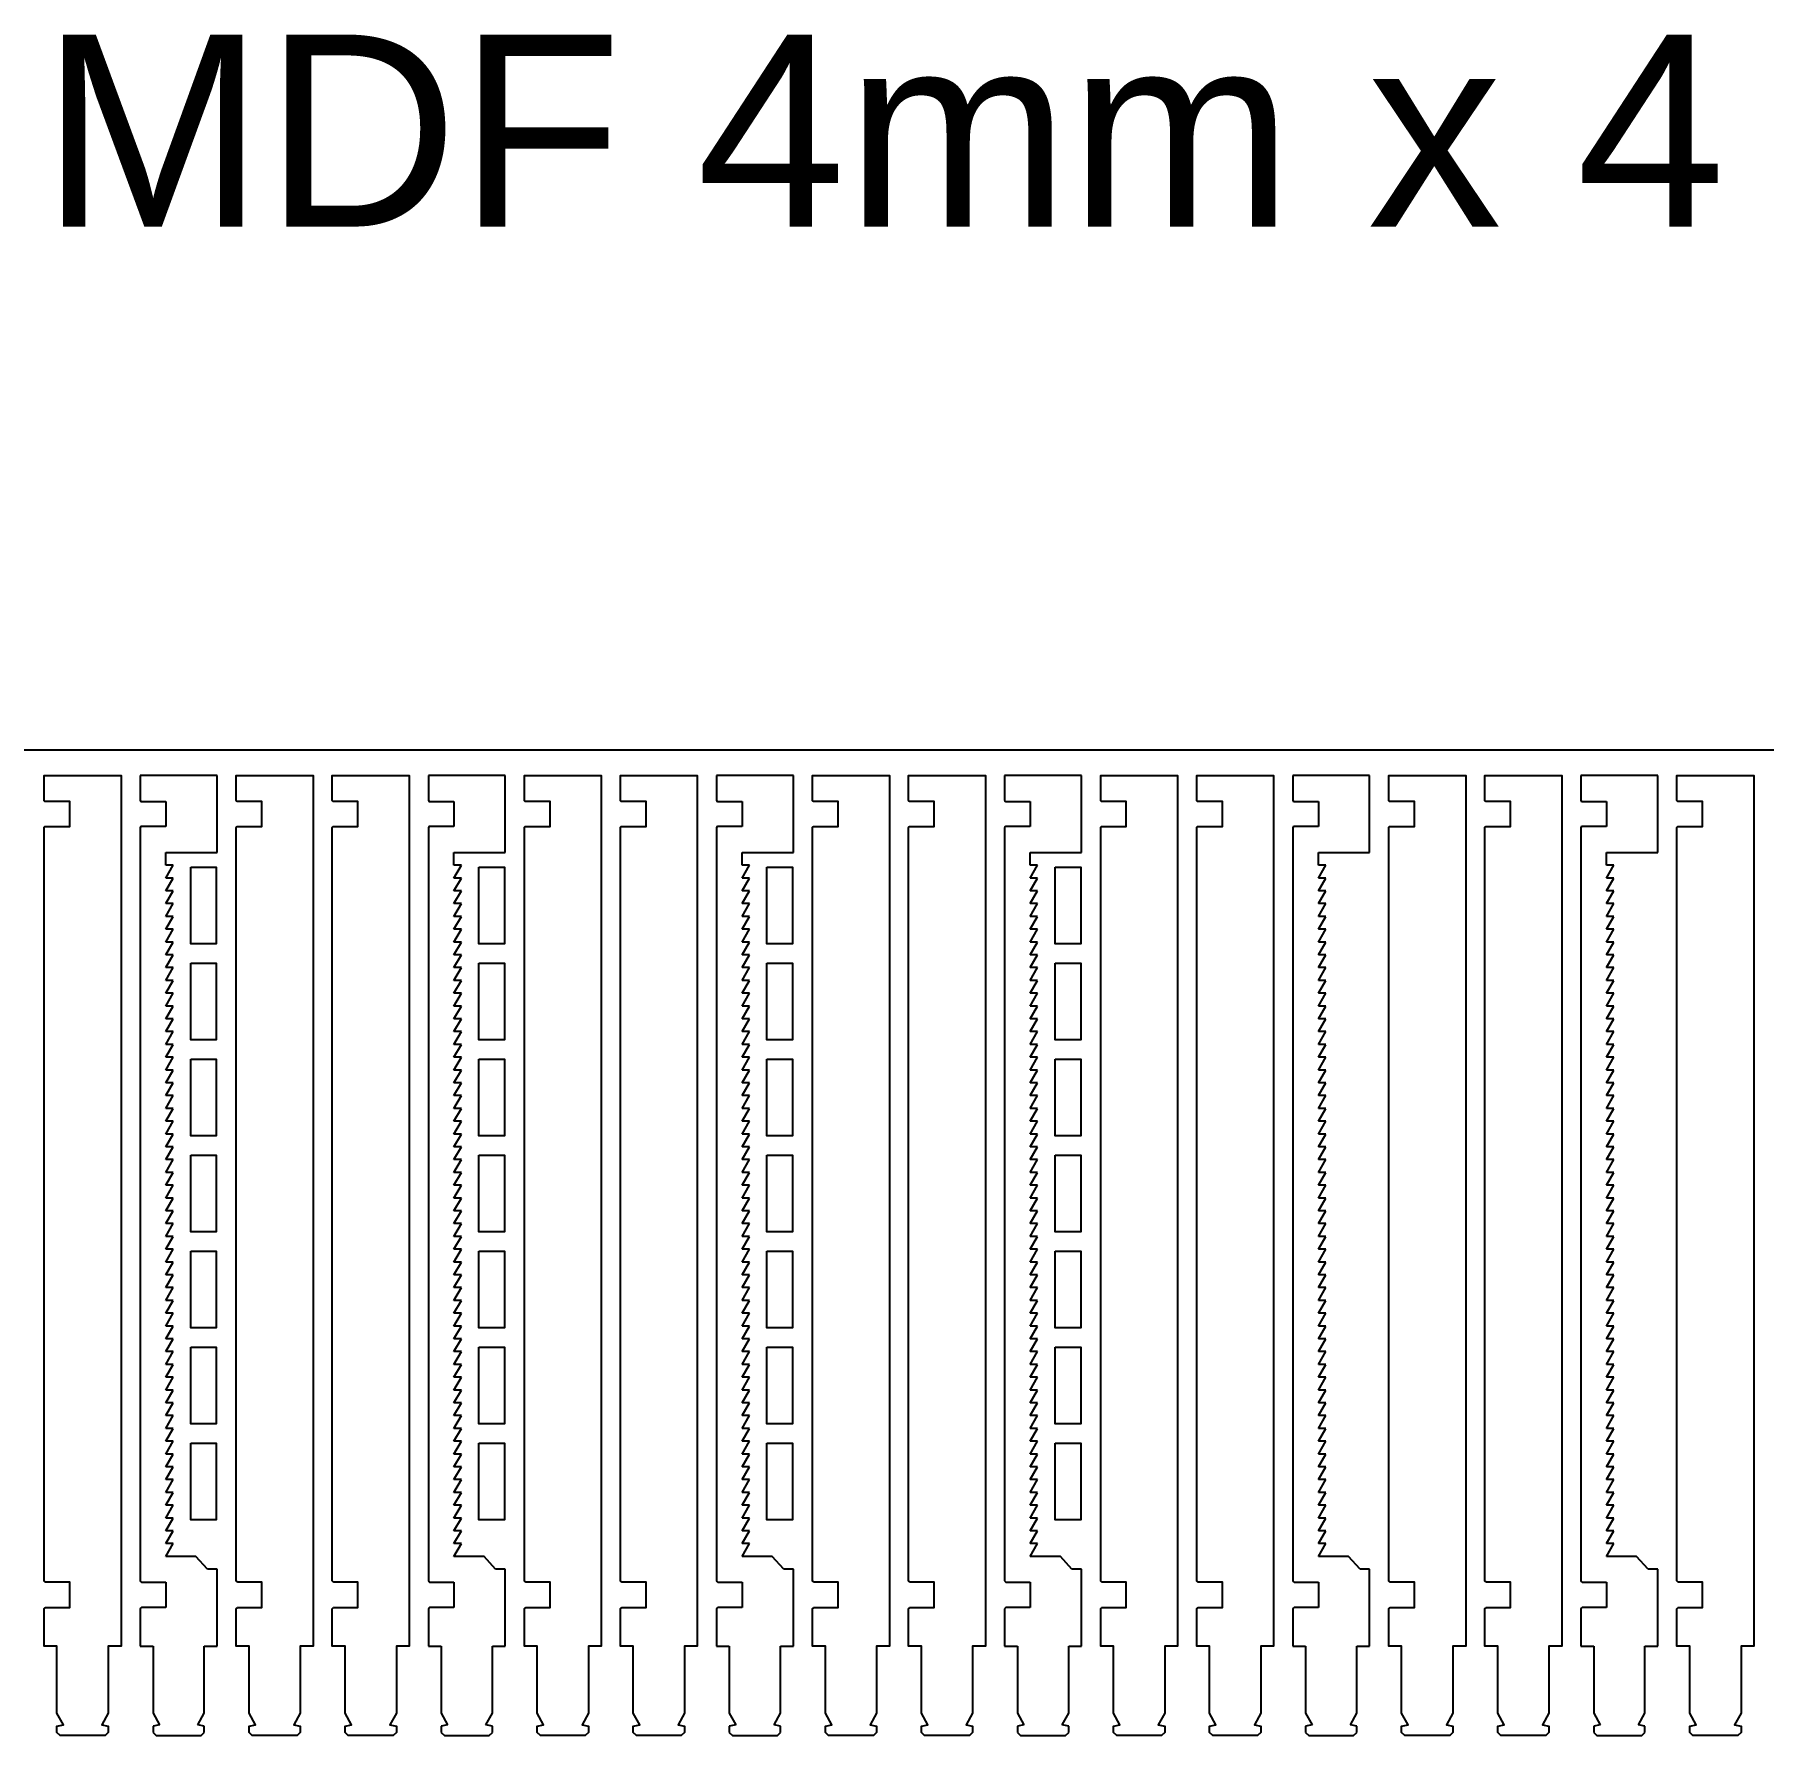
# Model space of a CAD drawing. Header units: millimetres. Extents: x 0 to 1902, y -212 to 712.
# Drawn here: x 362.5 to 632.5, y 444 to 711.8 of the extents above; entities that cross this region are included whole.
import ezdxf

# ---------------------------------------------------------------- set-up
doc = ezdxf.new("R2010")
doc.units = ezdxf.units.MM
doc.header["$MEASUREMENT"] = 0

msp = doc.modelspace()

# ---------------------------------------------------------------- linework, layer by layer
for p, q in [((391, 596), (379, 596)), ((379, 596), (379, 592.14)), ((391, 584), (391, 596)), ((436, 596), (424, 596)), ((424, 596), (424, 592.14)), ((436, 584), (436, 596)), ((481, 596), (469, 596)), ((469, 596), (469, 592.14)), ((481, 584), (481, 596)), ((526, 596), (514, 596)), ((514, 596), (514, 592.14)), ((526, 584), (526, 596)), ((571, 596), (559, 596)), ((559, 596), (559, 592.14)), ((571, 584), (571, 596)), ((616, 596), (604, 596)), ((604, 596), (604, 592.14)), ((616, 584), (616, 596)), ((379.2, 591.94), (383, 591.94)), ((383, 591.94), (383, 588.06)), ((424.2, 591.94), (428, 591.94)), ((428, 591.94), (428, 588.06)), ((469.2, 591.94), (473, 591.94)), ((473, 591.94), (473, 588.06)), ((514.2, 591.94), (518, 591.94)), ((518, 591.94), (518, 588.06)), ((559.2, 591.94), (563, 591.94)), ((563, 591.94), (563, 588.06)), ((604.2, 591.94), (608, 591.94)), ((608, 591.94), (608, 588.06)), ((379, 587.86), (379, 470.2)), ((383, 588.06), (379.2, 588.06)), ((424, 587.86), (424, 470.2)), ((428, 588.06), (424.2, 588.06)), ((469, 587.86), (469, 470.2)), ((473, 588.06), (469.2, 588.06)), ((514, 587.86), (514, 470.2)), ((518, 588.06), (514.2, 588.06)), ((559, 587.86), (559, 470.2)), ((563, 588.06), (559.2, 588.06)), ((604, 587.86), (604, 470.2)), ((608, 588.06), (604.2, 588.06)), ((383, 582), (383, 584)), ((383, 584), (391, 584)), ((428, 582), (428, 584)), ((428, 584), (436, 584)), ((473, 582), (473, 584)), ((473, 584), (481, 584)), ((518, 582), (518, 584)), ((518, 584), (526, 584)), ((563, 582), (563, 584)), ((563, 584), (571, 584)), ((608, 582), (608, 584)), ((608, 584), (616, 584)), ((383, 580), (384.15, 582)), ((384.15, 582), (383, 582)), ((428, 580), (429.15, 582)), ((429.15, 582), (428, 582)), ((473, 580), (474.15, 582)), ((474.15, 582), (473, 582)), ((518, 580), (519.15, 582)), ((519.15, 582), (518, 582)), ((563, 580), (564.15, 582)), ((564.15, 582), (563, 582)), ((608, 580), (609.15, 582)), ((609.15, 582), (608, 582)), ((383, 578), (384.15, 580)), ((384.15, 580), (383, 580)), ((383, 576), (384.15, 578)), ((384.15, 578), (383, 578)), ((428, 578), (429.15, 580)), ((429.15, 580), (428, 580)), ((428, 576), (429.15, 578)), ((429.15, 578), (428, 578)), ((473, 578), (474.15, 580)), ((474.15, 580), (473, 580)), ((473, 576), (474.15, 578)), ((474.15, 578), (473, 578)), ((518, 578), (519.15, 580)), ((519.15, 580), (518, 580)), ((518, 576), (519.15, 578)), ((519.15, 578), (518, 578)), ((563, 578), (564.15, 580)), ((564.15, 580), (563, 580)), ((563, 576), (564.15, 578)), ((564.15, 578), (563, 578)), ((608, 578), (609.15, 580)), ((609.15, 580), (608, 580)), ((608, 576), (609.15, 578)), ((609.15, 578), (608, 578)), ((383, 574), (384.15, 576)), ((384.15, 576), (383, 576)), ((428, 574), (429.15, 576)), ((429.15, 576), (428, 576)), ((473, 574), (474.15, 576)), ((474.15, 576), (473, 576)), ((518, 574), (519.15, 576)), ((519.15, 576), (518, 576)), ((563, 574), (564.15, 576)), ((564.15, 576), (563, 576)), ((608, 574), (609.15, 576)), ((609.15, 576), (608, 576)), ((383, 572), (384.15, 574)), ((384.15, 574), (383, 574)), ((428, 572), (429.15, 574)), ((429.15, 574), (428, 574)), ((473, 572), (474.15, 574)), ((474.15, 574), (473, 574)), ((518, 572), (519.15, 574)), ((519.15, 574), (518, 574)), ((563, 572), (564.15, 574)), ((564.15, 574), (563, 574)), ((608, 572), (609.15, 574)), ((609.15, 574), (608, 574)), ((383, 570), (384.15, 572)), ((384.15, 572), (383, 572)), ((383, 568), (384.15, 570)), ((384.15, 570), (383, 570)), ((428, 570), (429.15, 572)), ((429.15, 572), (428, 572)), ((428, 568), (429.15, 570)), ((429.15, 570), (428, 570)), ((473, 570), (474.15, 572)), ((474.15, 572), (473, 572)), ((473, 568), (474.15, 570)), ((474.15, 570), (473, 570)), ((518, 570), (519.15, 572)), ((519.15, 572), (518, 572)), ((518, 568), (519.15, 570)), ((519.15, 570), (518, 570)), ((563, 570), (564.15, 572)), ((564.15, 572), (563, 572)), ((563, 568), (564.15, 570)), ((564.15, 570), (563, 570)), ((608, 570), (609.15, 572)), ((609.15, 572), (608, 572)), ((608, 568), (609.15, 570)), ((609.15, 570), (608, 570)), ((383, 566), (384.15, 568)), ((384.15, 568), (383, 568)), ((428, 566), (429.15, 568)), ((429.15, 568), (428, 568)), ((473, 566), (474.15, 568)), ((474.15, 568), (473, 568)), ((518, 566), (519.15, 568)), ((519.15, 568), (518, 568)), ((563, 566), (564.15, 568)), ((564.15, 568), (563, 568)), ((608, 566), (609.15, 568)), ((609.15, 568), (608, 568)), ((383, 564), (384.15, 566)), ((384.15, 566), (383, 566)), ((428, 564), (429.15, 566)), ((429.15, 566), (428, 566)), ((473, 564), (474.15, 566)), ((474.15, 566), (473, 566)), ((518, 564), (519.15, 566)), ((519.15, 566), (518, 566)), ((563, 564), (564.15, 566)), ((564.15, 566), (563, 566)), ((608, 564), (609.15, 566)), ((609.15, 566), (608, 566)), ((383, 562), (384.15, 564)), ((384.15, 564), (383, 564)), ((383, 560), (384.15, 562)), ((384.15, 562), (383, 562)), ((428, 562), (429.15, 564)), ((429.15, 564), (428, 564)), ((428, 560), (429.15, 562)), ((429.15, 562), (428, 562)), ((473, 562), (474.15, 564)), ((474.15, 564), (473, 564)), ((473, 560), (474.15, 562)), ((474.15, 562), (473, 562)), ((518, 562), (519.15, 564)), ((519.15, 564), (518, 564)), ((518, 560), (519.15, 562)), ((519.15, 562), (518, 562)), ((563, 562), (564.15, 564)), ((564.15, 564), (563, 564)), ((563, 560), (564.15, 562)), ((564.15, 562), (563, 562)), ((608, 562), (609.15, 564)), ((609.15, 564), (608, 564)), ((608, 560), (609.15, 562)), ((609.15, 562), (608, 562)), ((383, 558), (384.15, 560)), ((384.15, 560), (383, 560)), ((428, 558), (429.15, 560)), ((429.15, 560), (428, 560)), ((473, 558), (474.15, 560)), ((474.15, 560), (473, 560)), ((518, 558), (519.15, 560)), ((519.15, 560), (518, 560)), ((563, 558), (564.15, 560)), ((564.15, 560), (563, 560)), ((608, 558), (609.15, 560)), ((609.15, 560), (608, 560)), ((383, 556), (384.15, 558)), ((384.15, 558), (383, 558)), ((428, 556), (429.15, 558)), ((429.15, 558), (428, 558)), ((473, 556), (474.15, 558)), ((474.15, 558), (473, 558)), ((518, 556), (519.15, 558)), ((519.15, 558), (518, 558)), ((563, 556), (564.15, 558)), ((564.15, 558), (563, 558)), ((608, 556), (609.15, 558)), ((609.15, 558), (608, 558)), ((383, 554), (384.15, 556)), ((384.15, 556), (383, 556)), ((383, 552), (384.15, 554)), ((384.15, 554), (383, 554)), ((428, 554), (429.15, 556)), ((429.15, 556), (428, 556)), ((428, 552), (429.15, 554)), ((429.15, 554), (428, 554)), ((473, 554), (474.15, 556)), ((474.15, 556), (473, 556)), ((473, 552), (474.15, 554)), ((474.15, 554), (473, 554)), ((518, 554), (519.15, 556)), ((519.15, 556), (518, 556)), ((518, 552), (519.15, 554)), ((519.15, 554), (518, 554)), ((563, 554), (564.15, 556)), ((564.15, 556), (563, 556)), ((563, 552), (564.15, 554)), ((564.15, 554), (563, 554)), ((608, 554), (609.15, 556)), ((609.15, 556), (608, 556)), ((608, 552), (609.15, 554)), ((609.15, 554), (608, 554)), ((383, 550), (384.15, 552)), ((384.15, 552), (383, 552)), ((428, 550), (429.15, 552)), ((429.15, 552), (428, 552)), ((473, 550), (474.15, 552)), ((474.15, 552), (473, 552)), ((518, 550), (519.15, 552)), ((519.15, 552), (518, 552)), ((563, 550), (564.15, 552)), ((564.15, 552), (563, 552)), ((608, 550), (609.15, 552)), ((609.15, 552), (608, 552)), ((383, 548), (384.15, 550)), ((384.15, 550), (383, 550)), ((428, 548), (429.15, 550)), ((429.15, 550), (428, 550)), ((473, 548), (474.15, 550)), ((474.15, 550), (473, 550)), ((518, 548), (519.15, 550)), ((519.15, 550), (518, 550)), ((563, 548), (564.15, 550)), ((564.15, 550), (563, 550)), ((608, 548), (609.15, 550)), ((609.15, 550), (608, 550)), ((383, 546), (384.15, 548)), ((384.15, 548), (383, 548)), ((383, 544), (384.15, 546)), ((384.15, 546), (383, 546)), ((428, 546), (429.15, 548)), ((429.15, 548), (428, 548)), ((428, 544), (429.15, 546)), ((429.15, 546), (428, 546)), ((473, 546), (474.15, 548)), ((474.15, 548), (473, 548)), ((473, 544), (474.15, 546)), ((474.15, 546), (473, 546)), ((518, 546), (519.15, 548)), ((519.15, 548), (518, 548)), ((518, 544), (519.15, 546)), ((519.15, 546), (518, 546)), ((563, 546), (564.15, 548)), ((564.15, 548), (563, 548)), ((563, 544), (564.15, 546)), ((564.15, 546), (563, 546)), ((608, 546), (609.15, 548)), ((609.15, 548), (608, 548)), ((608, 544), (609.15, 546)), ((609.15, 546), (608, 546)), ((383, 542), (384.15, 544)), ((384.15, 544), (383, 544)), ((428, 542), (429.15, 544)), ((429.15, 544), (428, 544)), ((473, 542), (474.15, 544)), ((474.15, 544), (473, 544)), ((518, 542), (519.15, 544)), ((519.15, 544), (518, 544)), ((563, 542), (564.15, 544)), ((564.15, 544), (563, 544)), ((608, 542), (609.15, 544)), ((609.15, 544), (608, 544)), ((383, 540), (384.15, 542)), ((384.15, 542), (383, 542)), ((383, 538), (384.15, 540)), ((384.15, 540), (383, 540)), ((428, 540), (429.15, 542)), ((429.15, 542), (428, 542)), ((428, 538), (429.15, 540)), ((429.15, 540), (428, 540)), ((473, 540), (474.15, 542)), ((474.15, 542), (473, 542)), ((473, 538), (474.15, 540)), ((474.15, 540), (473, 540)), ((518, 540), (519.15, 542)), ((519.15, 542), (518, 542)), ((518, 538), (519.15, 540)), ((519.15, 540), (518, 540)), ((563, 540), (564.15, 542)), ((564.15, 542), (563, 542)), ((563, 538), (564.15, 540)), ((564.15, 540), (563, 540)), ((608, 540), (609.15, 542)), ((609.15, 542), (608, 542)), ((608, 538), (609.15, 540)), ((609.15, 540), (608, 540)), ((383, 536), (384.15, 538)), ((384.15, 538), (383, 538)), ((428, 536), (429.15, 538)), ((429.15, 538), (428, 538)), ((473, 536), (474.15, 538)), ((474.15, 538), (473, 538)), ((518, 536), (519.15, 538)), ((519.15, 538), (518, 538)), ((563, 536), (564.15, 538)), ((564.15, 538), (563, 538)), ((608, 536), (609.15, 538)), ((609.15, 538), (608, 538)), ((383, 534), (384.15, 536)), ((384.15, 536), (383, 536)), ((428, 534), (429.15, 536)), ((429.15, 536), (428, 536)), ((473, 534), (474.15, 536)), ((474.15, 536), (473, 536)), ((518, 534), (519.15, 536)), ((519.15, 536), (518, 536)), ((563, 534), (564.15, 536)), ((564.15, 536), (563, 536)), ((608, 534), (609.15, 536)), ((609.15, 536), (608, 536)), ((383, 532), (384.15, 534)), ((384.15, 534), (383, 534)), ((383, 530), (384.15, 532)), ((384.15, 532), (383, 532)), ((428, 532), (429.15, 534)), ((429.15, 534), (428, 534)), ((428, 530), (429.15, 532)), ((429.15, 532), (428, 532)), ((473, 532), (474.15, 534)), ((474.15, 534), (473, 534)), ((473, 530), (474.15, 532)), ((474.15, 532), (473, 532)), ((518, 532), (519.15, 534)), ((519.15, 534), (518, 534)), ((518, 530), (519.15, 532)), ((519.15, 532), (518, 532)), ((563, 532), (564.15, 534)), ((564.15, 534), (563, 534)), ((563, 530), (564.15, 532)), ((564.15, 532), (563, 532)), ((608, 532), (609.15, 534)), ((609.15, 534), (608, 534)), ((608, 530), (609.15, 532)), ((609.15, 532), (608, 532)), ((383, 528), (384.15, 530)), ((384.15, 530), (383, 530)), ((428, 528), (429.15, 530)), ((429.15, 530), (428, 530)), ((473, 528), (474.15, 530)), ((474.15, 530), (473, 530)), ((518, 528), (519.15, 530)), ((519.15, 530), (518, 530)), ((563, 528), (564.15, 530)), ((564.15, 530), (563, 530)), ((608, 528), (609.15, 530)), ((609.15, 530), (608, 530)), ((383, 526), (384.15, 528)), ((384.15, 528), (383, 528)), ((428, 526), (429.15, 528)), ((429.15, 528), (428, 528)), ((473, 526), (474.15, 528)), ((474.15, 528), (473, 528)), ((518, 526), (519.15, 528)), ((519.15, 528), (518, 528)), ((563, 526), (564.15, 528)), ((564.15, 528), (563, 528)), ((608, 526), (609.15, 528)), ((609.15, 528), (608, 528)), ((383, 524), (384.15, 526)), ((384.15, 526), (383, 526)), ((383, 522), (384.15, 524)), ((384.15, 524), (383, 524)), ((428, 524), (429.15, 526)), ((429.15, 526), (428, 526)), ((428, 522), (429.15, 524)), ((429.15, 524), (428, 524)), ((473, 524), (474.15, 526)), ((474.15, 526), (473, 526)), ((473, 522), (474.15, 524)), ((474.15, 524), (473, 524)), ((518, 524), (519.15, 526)), ((519.15, 526), (518, 526)), ((518, 522), (519.15, 524)), ((519.15, 524), (518, 524)), ((563, 524), (564.15, 526)), ((564.15, 526), (563, 526)), ((563, 522), (564.15, 524)), ((564.15, 524), (563, 524)), ((608, 524), (609.15, 526)), ((609.15, 526), (608, 526)), ((608, 522), (609.15, 524)), ((609.15, 524), (608, 524)), ((383, 520), (384.15, 522)), ((384.15, 522), (383, 522)), ((428, 520), (429.15, 522)), ((429.15, 522), (428, 522)), ((473, 520), (474.15, 522)), ((474.15, 522), (473, 522)), ((518, 520), (519.15, 522)), ((519.15, 522), (518, 522)), ((563, 520), (564.15, 522)), ((564.15, 522), (563, 522)), ((608, 520), (609.15, 522)), ((609.15, 522), (608, 522)), ((383, 518), (384.15, 520)), ((384.15, 520), (383, 520)), ((428, 518), (429.15, 520)), ((429.15, 520), (428, 520)), ((473, 518), (474.15, 520)), ((474.15, 520), (473, 520)), ((518, 518), (519.15, 520)), ((519.15, 520), (518, 520)), ((563, 518), (564.15, 520)), ((564.15, 520), (563, 520)), ((608, 518), (609.15, 520)), ((609.15, 520), (608, 520)), ((383, 516), (384.15, 518)), ((384.15, 518), (383, 518)), ((383, 514), (384.15, 516)), ((384.15, 516), (383, 516)), ((428, 516), (429.15, 518)), ((429.15, 518), (428, 518)), ((428, 514), (429.15, 516)), ((429.15, 516), (428, 516)), ((473, 516), (474.15, 518)), ((474.15, 518), (473, 518)), ((473, 514), (474.15, 516)), ((474.15, 516), (473, 516)), ((518, 516), (519.15, 518)), ((519.15, 518), (518, 518)), ((518, 514), (519.15, 516)), ((519.15, 516), (518, 516)), ((563, 516), (564.15, 518)), ((564.15, 518), (563, 518)), ((563, 514), (564.15, 516)), ((564.15, 516), (563, 516)), ((608, 516), (609.15, 518)), ((609.15, 518), (608, 518)), ((608, 514), (609.15, 516)), ((609.15, 516), (608, 516)), ((383, 512), (384.15, 514)), ((384.15, 514), (383, 514)), ((428, 512), (429.15, 514)), ((429.15, 514), (428, 514)), ((473, 512), (474.15, 514)), ((474.15, 514), (473, 514)), ((518, 512), (519.15, 514)), ((519.15, 514), (518, 514)), ((563, 512), (564.15, 514)), ((564.15, 514), (563, 514)), ((608, 512), (609.15, 514)), ((609.15, 514), (608, 514)), ((383, 510), (384.15, 512)), ((384.15, 512), (383, 512)), ((428, 510), (429.15, 512)), ((429.15, 512), (428, 512)), ((473, 510), (474.15, 512)), ((474.15, 512), (473, 512)), ((518, 510), (519.15, 512)), ((519.15, 512), (518, 512)), ((563, 510), (564.15, 512)), ((564.15, 512), (563, 512)), ((608, 510), (609.15, 512)), ((609.15, 512), (608, 512)), ((383, 508), (384.15, 510)), ((384.15, 510), (383, 510)), ((383, 506), (384.15, 508)), ((384.15, 508), (383, 508)), ((428, 508), (429.15, 510)), ((429.15, 510), (428, 510)), ((428, 506), (429.15, 508)), ((429.15, 508), (428, 508)), ((473, 508), (474.15, 510)), ((474.15, 510), (473, 510)), ((473, 506), (474.15, 508)), ((474.15, 508), (473, 508)), ((518, 508), (519.15, 510)), ((519.15, 510), (518, 510)), ((518, 506), (519.15, 508)), ((519.15, 508), (518, 508)), ((563, 508), (564.15, 510)), ((564.15, 510), (563, 510)), ((563, 506), (564.15, 508)), ((564.15, 508), (563, 508)), ((608, 508), (609.15, 510)), ((609.15, 510), (608, 510)), ((608, 506), (609.15, 508)), ((609.15, 508), (608, 508)), ((383, 504), (384.15, 506)), ((384.15, 506), (383, 506)), ((428, 504), (429.15, 506)), ((429.15, 506), (428, 506)), ((473, 504), (474.15, 506)), ((474.15, 506), (473, 506)), ((518, 504), (519.15, 506)), ((519.15, 506), (518, 506)), ((563, 504), (564.15, 506)), ((564.15, 506), (563, 506)), ((608, 504), (609.15, 506)), ((609.15, 506), (608, 506)), ((383, 502), (384.15, 504)), ((384.15, 504), (383, 504)), ((428, 502), (429.15, 504)), ((429.15, 504), (428, 504)), ((473, 502), (474.15, 504)), ((474.15, 504), (473, 504)), ((518, 502), (519.15, 504)), ((519.15, 504), (518, 504)), ((563, 502), (564.15, 504)), ((564.15, 504), (563, 504)), ((608, 502), (609.15, 504)), ((609.15, 504), (608, 504)), ((383, 500), (384.15, 502)), ((384.15, 502), (383, 502)), ((383, 498), (384.15, 500)), ((384.15, 500), (383, 500)), ((428, 500), (429.15, 502)), ((429.15, 502), (428, 502)), ((428, 498), (429.15, 500)), ((429.15, 500), (428, 500)), ((473, 500), (474.15, 502)), ((474.15, 502), (473, 502)), ((473, 498), (474.15, 500)), ((474.15, 500), (473, 500)), ((518, 500), (519.15, 502)), ((519.15, 502), (518, 502)), ((518, 498), (519.15, 500)), ((519.15, 500), (518, 500)), ((563, 500), (564.15, 502)), ((564.15, 502), (563, 502)), ((563, 498), (564.15, 500)), ((564.15, 500), (563, 500)), ((608, 500), (609.15, 502)), ((609.15, 502), (608, 502)), ((608, 498), (609.15, 500)), ((609.15, 500), (608, 500)), ((383, 496), (384.15, 498)), ((384.15, 498), (383, 498)), ((428, 496), (429.15, 498)), ((429.15, 498), (428, 498)), ((473, 496), (474.15, 498)), ((474.15, 498), (473, 498)), ((518, 496), (519.15, 498)), ((519.15, 498), (518, 498)), ((563, 496), (564.15, 498)), ((564.15, 498), (563, 498)), ((608, 496), (609.15, 498)), ((609.15, 498), (608, 498)), ((383, 494), (384.15, 496)), ((384.15, 496), (383, 496)), ((428, 494), (429.15, 496)), ((429.15, 496), (428, 496)), ((473, 494), (474.15, 496)), ((474.15, 496), (473, 496)), ((518, 494), (519.15, 496)), ((519.15, 496), (518, 496)), ((563, 494), (564.15, 496)), ((564.15, 496), (563, 496)), ((608, 494), (609.15, 496)), ((609.15, 496), (608, 496)), ((383, 492), (384.15, 494)), ((384.15, 494), (383, 494)), ((383, 490), (384.15, 492)), ((384.15, 492), (383, 492)), ((428, 492), (429.15, 494)), ((429.15, 494), (428, 494)), ((428, 490), (429.15, 492)), ((429.15, 492), (428, 492)), ((473, 492), (474.15, 494)), ((474.15, 494), (473, 494)), ((473, 490), (474.15, 492)), ((474.15, 492), (473, 492)), ((518, 492), (519.15, 494)), ((519.15, 494), (518, 494)), ((518, 490), (519.15, 492)), ((519.15, 492), (518, 492)), ((563, 492), (564.15, 494)), ((564.15, 494), (563, 494)), ((563, 490), (564.15, 492)), ((564.15, 492), (563, 492)), ((608, 492), (609.15, 494)), ((609.15, 494), (608, 494)), ((608, 490), (609.15, 492)), ((609.15, 492), (608, 492)), ((383, 488), (384.15, 490)), ((384.15, 490), (383, 490)), ((428, 488), (429.15, 490)), ((429.15, 490), (428, 490)), ((473, 488), (474.15, 490)), ((474.15, 490), (473, 490)), ((518, 488), (519.15, 490)), ((519.15, 490), (518, 490)), ((563, 488), (564.15, 490)), ((564.15, 490), (563, 490)), ((608, 488), (609.15, 490)), ((609.15, 490), (608, 490)), ((383, 486), (384.15, 488)), ((384.15, 488), (383, 488)), ((383, 484), (384.15, 486)), ((384.15, 486), (383, 486)), ((428, 486), (429.15, 488)), ((429.15, 488), (428, 488)), ((428, 484), (429.15, 486)), ((429.15, 486), (428, 486)), ((473, 486), (474.15, 488)), ((474.15, 488), (473, 488)), ((473, 484), (474.15, 486)), ((474.15, 486), (473, 486)), ((518, 486), (519.15, 488)), ((519.15, 488), (518, 488)), ((518, 484), (519.15, 486)), ((519.15, 486), (518, 486)), ((563, 486), (564.15, 488)), ((564.15, 488), (563, 488)), ((563, 484), (564.15, 486)), ((564.15, 486), (563, 486)), ((608, 486), (609.15, 488)), ((609.15, 488), (608, 488)), ((608, 484), (609.15, 486)), ((609.15, 486), (608, 486)), ((383, 482), (384.15, 484)), ((384.15, 484), (383, 484)), ((428, 482), (429.15, 484)), ((429.15, 484), (428, 484)), ((473, 482), (474.15, 484)), ((474.15, 484), (473, 484)), ((518, 482), (519.15, 484)), ((519.15, 484), (518, 484)), ((563, 482), (564.15, 484)), ((564.15, 484), (563, 484)), ((608, 482), (609.15, 484)), ((609.15, 484), (608, 484)), ((383, 480), (384.15, 482)), ((384.15, 482), (383, 482)), ((428, 480), (429.15, 482)), ((429.15, 482), (428, 482)), ((473, 480), (474.15, 482)), ((474.15, 482), (473, 482)), ((518, 480), (519.15, 482)), ((519.15, 482), (518, 482)), ((563, 480), (564.15, 482)), ((564.15, 482), (563, 482)), ((608, 480), (609.15, 482)), ((609.15, 482), (608, 482)), ((383, 478), (384.15, 480)), ((384.15, 480), (383, 480)), ((383, 476), (384.15, 478)), ((384.15, 478), (383, 478)), ((428, 478), (429.15, 480)), ((429.15, 480), (428, 480)), ((428, 476), (429.15, 478)), ((429.15, 478), (428, 478)), ((473, 478), (474.15, 480)), ((474.15, 480), (473, 480)), ((473, 476), (474.15, 478)), ((474.15, 478), (473, 478)), ((518, 478), (519.15, 480)), ((519.15, 480), (518, 480)), ((518, 476), (519.15, 478)), ((519.15, 478), (518, 478)), ((563, 478), (564.15, 480)), ((564.15, 480), (563, 480)), ((563, 476), (564.15, 478)), ((564.15, 478), (563, 478)), ((608, 478), (609.15, 480)), ((609.15, 480), (608, 480)), ((608, 476), (609.15, 478)), ((609.15, 478), (608, 478)), ((383, 474), (384.15, 476)), ((384.15, 476), (383, 476)), ((428, 474), (429.15, 476)), ((429.15, 476), (428, 476)), ((473, 474), (474.15, 476)), ((474.15, 476), (473, 476)), ((518, 474), (519.15, 476)), ((519.15, 476), (518, 476)), ((563, 474), (564.15, 476)), ((564.15, 476), (563, 476)), ((608, 474), (609.15, 476)), ((609.15, 476), (608, 476)), ((385.5, 474), (383, 474)), ((386, 474), (385.5, 474)), ((387.7, 474), (386, 474)), ((389.5, 472), (387.7, 474)), ((430.5, 474), (428, 474)), ((431, 474), (430.5, 474)), ((432.7, 474), (431, 474)), ((434.5, 472), (432.7, 474)), ((475.5, 474), (473, 474)), ((476, 474), (475.5, 474)), ((477.7, 474), (476, 474)), ((479.5, 472), (477.7, 474)), ((520.5, 474), (518, 474)), ((521, 474), (520.5, 474)), ((522.7, 474), (521, 474)), ((524.5, 472), (522.7, 474)), ((565.5, 474), (563, 474)), ((566, 474), (565.5, 474)), ((567.7, 474), (566, 474)), ((569.5, 472), (567.7, 474)), ((610.5, 474), (608, 474)), ((611, 474), (610.5, 474)), ((612.7, 474), (611, 474)), ((614.5, 472), (612.7, 474)), ((379.2, 470), (383, 470)), ((383, 470), (383, 466)), ((391, 472), (389.5, 472)), ((391, 460), (391, 472)), ((424.2, 470), (428, 470)), ((428, 470), (428, 466)), ((436, 472), (434.5, 472)), ((436, 460), (436, 472)), ((469.2, 470), (473, 470)), ((473, 470), (473, 466)), ((481, 472), (479.5, 472)), ((481, 460), (481, 472)), ((514.2, 470), (518, 470)), ((518, 470), (518, 466)), ((526, 472), (524.5, 472)), ((526, 460), (526, 472)), ((559.2, 470), (563, 470)), ((563, 470), (563, 466)), ((571, 472), (569.5, 472)), ((571, 460), (571, 472)), ((604.2, 470), (608, 470)), ((608, 470), (608, 466)), ((616, 472), (614.5, 472)), ((616, 460), (616, 472)), ((379, 465.8), (379, 460)), ((383, 466), (379.2, 466)), ((424, 465.8), (424, 460)), ((428, 466), (424.2, 466)), ((469, 465.8), (469, 460)), ((473, 466), (469.2, 466)), ((514, 465.8), (514, 460)), ((518, 466), (514.2, 466)), ((559, 465.8), (559, 460)), ((563, 466), (559.2, 466)), ((604, 465.8), (604, 460)), ((608, 466), (604.2, 466)), ((379, 460), (381, 460)), ((381, 460), (381, 449.5)), ((389, 460), (391, 460)), ((389, 449.5), (389, 460)), ((424, 460), (426, 460)), ((426, 460), (426, 449.5)), ((434, 460), (436, 460)), ((434, 449.5), (434, 460)), ((469, 460), (471, 460)), ((471, 460), (471, 449.5)), ((479, 460), (481, 460)), ((479, 449.5), (479, 460)), ((514, 460), (516, 460)), ((516, 460), (516, 449.5)), ((524, 460), (526, 460)), ((524, 449.5), (524, 460)), ((559, 460), (561, 460)), ((561, 460), (561, 449.5)), ((569, 460), (571, 460)), ((569, 449.5), (569, 460)), ((604, 460), (606, 460)), ((606, 460), (606, 449.5)), ((614, 460), (616, 460)), ((614, 449.5), (614, 460)), ((381, 449.5), (382, 447.7)), ((388, 447.7), (389, 449.5)), ((426, 449.5), (427, 447.7)), ((433, 447.7), (434, 449.5)), ((471, 449.5), (472, 447.7)), ((478, 447.7), (479, 449.5)), ((516, 449.5), (517, 447.7)), ((523, 447.7), (524, 449.5)), ((561, 449.5), (562, 447.7)), ((568, 447.7), (569, 449.5)), ((606, 449.5), (607, 447.7)), ((613, 447.7), (614, 449.5)), ((382, 447.7), (381, 447.5)), ((381, 447.5), (381, 446.5)), ((381, 446.5), (381.5, 446)), ((381.5, 446), (388.5, 446)), ((389, 447.5), (388, 447.7)), ((388.5, 446), (389, 446.5)), ((389, 446.5), (389, 447.5)), ((427, 447.7), (426, 447.5)), ((426, 447.5), (426, 446.5)), ((426, 446.5), (426.5, 446)), ((426.5, 446), (433.5, 446)), ((434, 447.5), (433, 447.7)), ((433.5, 446), (434, 446.5)), ((434, 446.5), (434, 447.5)), ((472, 447.7), (471, 447.5)), ((471, 447.5), (471, 446.5)), ((471, 446.5), (471.5, 446)), ((471.5, 446), (478.5, 446)), ((479, 447.5), (478, 447.7)), ((478.5, 446), (479, 446.5)), ((479, 446.5), (479, 447.5)), ((517, 447.7), (516, 447.5)), ((516, 447.5), (516, 446.5)), ((516, 446.5), (516.5, 446)), ((516.5, 446), (523.5, 446)), ((524, 447.5), (523, 447.7)), ((523.5, 446), (524, 446.5)), ((524, 446.5), (524, 447.5)), ((562, 447.7), (561, 447.5)), ((561, 447.5), (561, 446.5)), ((561, 446.5), (561.5, 446)), ((561.5, 446), (568.5, 446)), ((569, 447.5), (568, 447.7)), ((568.5, 446), (569, 446.5)), ((569, 446.5), (569, 447.5)), ((607, 447.7), (606, 447.5)), ((606, 447.5), (606, 446.5)), ((606, 446.5), (606.5, 446)), ((606.5, 446), (613.5, 446)), ((614, 447.5), (613, 447.7)), ((613.5, 446), (614, 446.5)), ((614, 446.5), (614, 447.5))]:
    msp.add_line(p, q)
at = {"linetype": 'Continuous'}
msp.add_lwpolyline([(0, 0), (900, 0), (900, 600), (0, 600)], close=True, dxfattribs=at)
for points in [[(364, 587.86, -0.414214), (364.2, 588.06), (368, 588.06), (368, 591.94), (364.2, 591.94, -0.414214), (364, 592.14), (364, 596), (376, 596), (376, 460), (374, 460), (374, 449.5), (373, 447.7), (374, 447.5), (374, 446.5), (373.5, 446), (366.5, 446), (366, 446.5), (366, 447.5), (367, 447.7), (366, 449.5), (366, 460), (364, 460), (364, 465.8, -0.414214), (364.2, 466), (368, 466), (368, 470), (364.2, 470, -0.414214), (364, 470.2)], [(394, 587.86, -0.414214), (394.2, 588.06), (398, 588.06), (398, 591.94), (394.2, 591.94, -0.414214), (394, 592.14), (394, 596), (406, 596), (406, 460), (404, 460), (404, 449.5), (403, 447.7), (404, 447.5), (404, 446.5), (403.5, 446), (396.5, 446), (396, 446.5), (396, 447.5), (397, 447.7), (396, 449.5), (396, 460), (394, 460), (394, 465.8, -0.414214), (394.2, 466), (398, 466), (398, 470), (394.2, 470, -0.414214), (394, 470.2)], [(409, 587.86, -0.414214), (409.2, 588.06), (413, 588.06), (413, 591.94), (409.2, 591.94, -0.414214), (409, 592.14), (409, 596), (421, 596), (421, 460), (419, 460), (419, 449.5), (418, 447.7), (419, 447.5), (419, 446.5), (418.5, 446), (411.5, 446), (411, 446.5), (411, 447.5), (412, 447.7), (411, 449.5), (411, 460), (409, 460), (409, 465.8, -0.414214), (409.2, 466), (413, 466), (413, 470), (409.2, 470, -0.414214), (409, 470.2)], [(439, 587.86, -0.414214), (439.2, 588.06), (443, 588.06), (443, 591.94), (439.2, 591.94, -0.414214), (439, 592.14), (439, 596), (451, 596), (451, 460), (449, 460), (449, 449.5), (448, 447.7), (449, 447.5), (449, 446.5), (448.5, 446), (441.5, 446), (441, 446.5), (441, 447.5), (442, 447.7), (441, 449.5), (441, 460), (439, 460), (439, 465.8, -0.414214), (439.2, 466), (443, 466), (443, 470), (439.2, 470, -0.414214), (439, 470.2)], [(454, 587.86, -0.414214), (454.2, 588.06), (458, 588.06), (458, 591.94), (454.2, 591.94, -0.414214), (454, 592.14), (454, 596), (466, 596), (466, 460), (464, 460), (464, 449.5), (463, 447.7), (464, 447.5), (464, 446.5), (463.5, 446), (456.5, 446), (456, 446.5), (456, 447.5), (457, 447.7), (456, 449.5), (456, 460), (454, 460), (454, 465.8, -0.414214), (454.2, 466), (458, 466), (458, 470), (454.2, 470, -0.414214), (454, 470.2)], [(484, 587.86, -0.414214), (484.2, 588.06), (488, 588.06), (488, 591.94), (484.2, 591.94, -0.414214), (484, 592.14), (484, 596), (496, 596), (496, 460), (494, 460), (494, 449.5), (493, 447.7), (494, 447.5), (494, 446.5), (493.5, 446), (486.5, 446), (486, 446.5), (486, 447.5), (487, 447.7), (486, 449.5), (486, 460), (484, 460), (484, 465.8, -0.414214), (484.2, 466), (488, 466), (488, 470), (484.2, 470, -0.414214), (484, 470.2)], [(499, 587.86, -0.414214), (499.2, 588.06), (503, 588.06), (503, 591.94), (499.2, 591.94, -0.414214), (499, 592.14), (499, 596), (511, 596), (511, 460), (509, 460), (509, 449.5), (508, 447.7), (509, 447.5), (509, 446.5), (508.5, 446), (501.5, 446), (501, 446.5), (501, 447.5), (502, 447.7), (501, 449.5), (501, 460), (499, 460), (499, 465.8, -0.414214), (499.2, 466), (503, 466), (503, 470), (499.2, 470, -0.414214), (499, 470.2)], [(529, 587.86, -0.414214), (529.2, 588.06), (533, 588.06), (533, 591.94), (529.2, 591.94, -0.414214), (529, 592.14), (529, 596), (541, 596), (541, 460), (539, 460), (539, 449.5), (538, 447.7), (539, 447.5), (539, 446.5), (538.5, 446), (531.5, 446), (531, 446.5), (531, 447.5), (532, 447.7), (531, 449.5), (531, 460), (529, 460), (529, 465.8, -0.414214), (529.2, 466), (533, 466), (533, 470), (529.2, 470, -0.414214), (529, 470.2)], [(544, 587.86, -0.414214), (544.2, 588.06), (548, 588.06), (548, 591.94), (544.2, 591.94, -0.414214), (544, 592.14), (544, 596), (556, 596), (556, 460), (554, 460), (554, 449.5), (553, 447.7), (554, 447.5), (554, 446.5), (553.5, 446), (546.5, 446), (546, 446.5), (546, 447.5), (547, 447.7), (546, 449.5), (546, 460), (544, 460), (544, 465.8, -0.414214), (544.2, 466), (548, 466), (548, 470), (544.2, 470, -0.414214), (544, 470.2)], [(574, 587.86, -0.414214), (574.2, 588.06), (578, 588.06), (578, 591.94), (574.2, 591.94, -0.414214), (574, 592.14), (574, 596), (586, 596), (586, 460), (584, 460), (584, 449.5), (583, 447.7), (584, 447.5), (584, 446.5), (583.5, 446), (576.5, 446), (576, 446.5), (576, 447.5), (577, 447.7), (576, 449.5), (576, 460), (574, 460), (574, 465.8, -0.414214), (574.2, 466), (578, 466), (578, 470), (574.2, 470, -0.414214), (574, 470.2)], [(589, 587.86, -0.414214), (589.2, 588.06), (593, 588.06), (593, 591.94), (589.2, 591.94, -0.414214), (589, 592.14), (589, 596), (601, 596), (601, 460), (599, 460), (599, 449.5), (598, 447.7), (599, 447.5), (599, 446.5), (598.5, 446), (591.5, 446), (591, 446.5), (591, 447.5), (592, 447.7), (591, 449.5), (591, 460), (589, 460), (589, 465.8, -0.414214), (589.2, 466), (593, 466), (593, 470), (589.2, 470, -0.414214), (589, 470.2)], [(619, 587.86, -0.414214), (619.2, 588.06), (623, 588.06), (623, 591.94), (619.2, 591.94, -0.414214), (619, 592.14), (619, 596), (631, 596), (631, 460), (629, 460), (629, 449.5), (628, 447.7), (629, 447.5), (629, 446.5), (628.5, 446), (621.5, 446), (621, 446.5), (621, 447.5), (622, 447.7), (621, 449.5), (621, 460), (619, 460), (619, 465.8, -0.414214), (619.2, 466), (623, 466), (623, 470), (619.2, 470, -0.414214), (619, 470.2)]]:
    msp.add_lwpolyline(points, format="xyb", close=True)
for points in [[(386.88, 581.7), (390.88, 581.7), (390.88, 569.7), (386.88, 569.7)], [(431.88, 581.7), (435.88, 581.7), (435.88, 569.7), (431.88, 569.7)], [(476.88, 581.7), (480.88, 581.7), (480.88, 569.7), (476.88, 569.7)], [(521.88, 581.7), (525.88, 581.7), (525.88, 569.7), (521.88, 569.7)], [(386.88, 566.7), (390.88, 566.7), (390.88, 554.7), (386.88, 554.7)], [(431.88, 566.7), (435.88, 566.7), (435.88, 554.7), (431.88, 554.7)], [(476.88, 566.7), (480.88, 566.7), (480.88, 554.7), (476.88, 554.7)], [(521.88, 566.7), (525.88, 566.7), (525.88, 554.7), (521.88, 554.7)], [(386.88, 551.7), (390.88, 551.7), (390.88, 539.7), (386.88, 539.7)], [(431.88, 551.7), (435.88, 551.7), (435.88, 539.7), (431.88, 539.7)], [(476.88, 551.7), (480.88, 551.7), (480.88, 539.7), (476.88, 539.7)], [(521.88, 551.7), (525.88, 551.7), (525.88, 539.7), (521.88, 539.7)], [(386.88, 536.7), (390.88, 536.7), (390.88, 524.7), (386.88, 524.7)], [(431.88, 536.7), (435.88, 536.7), (435.88, 524.7), (431.88, 524.7)], [(476.88, 536.7), (480.88, 536.7), (480.88, 524.7), (476.88, 524.7)], [(521.88, 536.7), (525.88, 536.7), (525.88, 524.7), (521.88, 524.7)], [(386.88, 521.7), (390.88, 521.7), (390.88, 509.7), (386.88, 509.7)], [(431.88, 521.7), (435.88, 521.7), (435.88, 509.7), (431.88, 509.7)], [(476.88, 521.7), (480.88, 521.7), (480.88, 509.7), (476.88, 509.7)], [(521.88, 521.7), (525.88, 521.7), (525.88, 509.7), (521.88, 509.7)], [(386.88, 506.7), (390.88, 506.7), (390.88, 494.7), (386.88, 494.7)], [(431.88, 506.7), (435.88, 506.7), (435.88, 494.7), (431.88, 494.7)], [(476.88, 506.7), (480.88, 506.7), (480.88, 494.7), (476.88, 494.7)], [(521.88, 506.7), (525.88, 506.7), (525.88, 494.7), (521.88, 494.7)], [(386.88, 491.7), (390.88, 491.7), (390.88, 479.7), (386.88, 479.7)], [(431.88, 491.7), (435.88, 491.7), (435.88, 479.7), (431.88, 479.7)], [(476.88, 491.7), (480.88, 491.7), (480.88, 479.7), (476.88, 479.7)], [(521.88, 491.7), (525.88, 491.7), (525.88, 479.7), (521.88, 479.7)]]:
    msp.add_lwpolyline(points, close=True)
for centre, start, end in [((379.2, 592.14), 180, 270), ((424.2, 592.14), 180, 270), ((469.2, 592.14), 180, 270), ((514.2, 592.14), 180, 270), ((559.2, 592.14), 180, 270), ((604.2, 592.14), 180, 270), ((379.2, 587.86), 90, 180), ((424.2, 587.86), 90, 180), ((469.2, 587.86), 90, 180), ((514.2, 587.86), 90, 180), ((559.2, 587.86), 90, 180), ((604.2, 587.86), 90, 180), ((379.2, 470.2), 180, 270), ((424.2, 470.2), 180, 270), ((469.2, 470.2), 180, 270), ((514.2, 470.2), 180, 270), ((559.2, 470.2), 180, 270), ((604.2, 470.2), 180, 270), ((379.2, 465.8), 90, 180), ((424.2, 465.8), 90, 180), ((469.2, 465.8), 90, 180), ((514.2, 465.8), 90, 180), ((559.2, 465.8), 90, 180), ((604.2, 465.8), 90, 180)]:
    msp.add_arc(centre, 0.2, start, end)

# ---------------------------------------------------------------- texts
at = {"linetype": 'Continuous', "insert": (363.49, 711.78), "char_height": 30, "attachment_point": 1}
msp.add_mtext_dynamic_manual_height_columns('{\\fArial|b0|i0|c0|p34;MDF 4mm x 4}', width=344.7149, gutter_width=1, heights=[0], dxfattribs=at)

doc.saveas('drawing.dxf')
